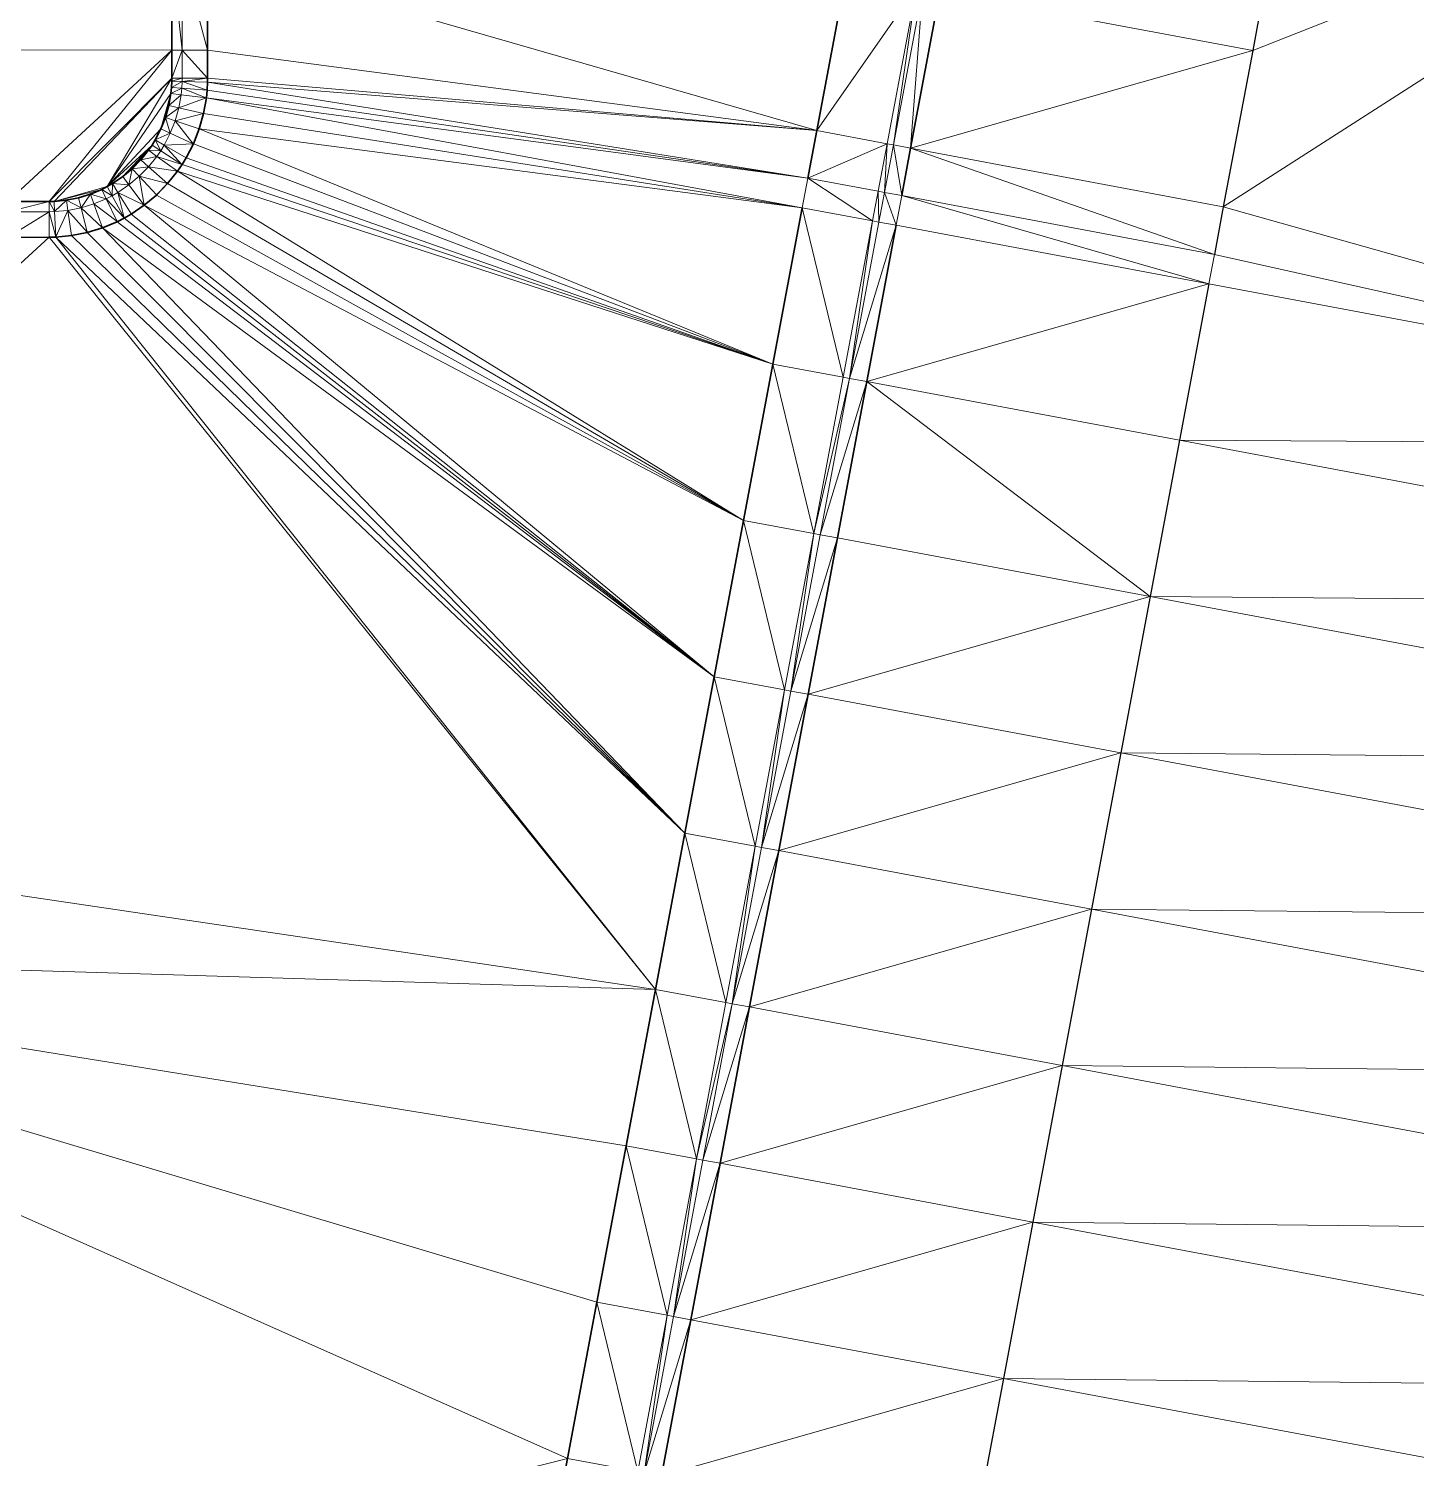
# Model space of a CAD drawing. Header units: metres. Extents: x 246428 to 246884, y 7418966 to 7419490.
# Drawn here: x 246768.7 to 246777.43, y 7419427.1 to 7419436.09 of the extents above; entities that cross this region are included whole.
import ezdxf

# ---------------------------------------------------------------- set-up
doc = ezdxf.new("R2010")
doc.units = ezdxf.units.M
doc.linetypes.add('blank name', pattern=[0])
doc.linetypes.add('HIDDEN', pattern=[9.525, 6.35, -3.175])
doc.layers.add('_12D_UNMAPPED', color=7, linetype='Continuous')
doc.layers.add('BATTER', color=250, linetype='HIDDEN', lineweight=25)
for name, color, linetype, lineweight, true_color in [('KERB_BACK', 7, 'Continuous', 35, 0x5fd2ff), ('KERB_LINE', 7, 'Continuous', 18, 0xb9b9b9), ('KERB_LIP', 7, 'Continuous', 35, 0x5fd2ff), ('KERB_TOP', 7, 'Continuous', 18, 0xb9b9b9)]:
    doc.layers.add(name, color=color, linetype=linetype, lineweight=lineweight, true_color=true_color)

msp = doc.modelspace()

# ---------------------------------------------------------------- linework, layer by layer
at = {"layer": '_12D_UNMAPPED', "color": 3, "linetype": 'blank name', "lineweight": 0}
for points in [[(246776.2137, 7419434.9707, 36.2885), (246776.3982, 7419435.9535, 36.2505), (246779.8967, 7419437.3342, 35.0316)], [(246781.5384, 7419433.4695, 35.3459), (246776.2137, 7419434.9707, 36.2885), (246779.8967, 7419437.3342, 35.0316)], [(246776.3982, 7419435.9535, 36.2505), (246776.5826, 7419436.9364, 36.2124), (246779.8967, 7419437.3342, 35.0316)], [(246769.6045, 7419436.5545, 36.1552), (246767.5545, 7419435.9599, 36.1386), (246767.5545, 7419436.9599, 36.1139)], [(246774.4325, 7419436.3224, 36.2705), (246776.5826, 7419436.9364, 36.2124), (246776.3982, 7419435.9535, 36.2505)], [(246769.6045, 7419436.5545, 36.1552), (246769.6045, 7419435.9545, 36.17), (246767.5545, 7419435.9599, 36.1386)], [(246769.6695, 7419436.5545, 36.1552), (246769.6695, 7419435.9545, 36.17), (246769.6045, 7419436.5545, 36.1552)], [(246769.6045, 7419436.5545, 36.1552), (246769.6695, 7419435.9545, 36.17), (246769.6045, 7419435.9545, 36.17)], [(246769.8285, 7419436.5545, 36.0552), (246769.8285, 7419435.9545, 36.07), (246769.6695, 7419436.5545, 36.1552)], [(246769.6695, 7419436.5545, 36.1552), (246769.8285, 7419435.9545, 36.07), (246769.6695, 7419435.9545, 36.17)], [(246769.8295, 7419436.5545, 36.0052), (246769.8295, 7419435.9545, 36.02), (246769.8285, 7419436.5545, 36.0552)], [(246769.8285, 7419436.5545, 36.0552), (246769.8295, 7419435.9545, 36.02), (246769.8285, 7419435.9545, 36.07)], [(246769.8295, 7419435.9545, 36.02), (246769.8295, 7419436.5545, 36.0052), (246773.6583, 7419435.4502, 36.1445)], [(246769.8295, 7419436.5545, 36.0052), (246773.8428, 7419436.433, 36.1065), (246773.6583, 7419435.4502, 36.1445)], [(246773.6583, 7419435.4502, 36.1445), (246773.8428, 7419436.433, 36.1065), (246774.285, 7419436.3501, 36.1205)], [(246773.6583, 7419435.4502, 36.1445), (246774.285, 7419436.3501, 36.1205), (246774.1006, 7419435.3672, 36.1585)], [(246774.1006, 7419435.3672, 36.1585), (246774.285, 7419436.3501, 36.1205), (246774.1399, 7419435.3598, 36.3085)], [(246774.285, 7419436.3501, 36.1205), (246774.3244, 7419436.3427, 36.2705), (246774.1399, 7419435.3598, 36.3085)], [(246774.1399, 7419435.3598, 36.3085), (246774.3244, 7419436.3427, 36.2705), (246774.248, 7419435.3395, 36.3085)], [(246774.3244, 7419436.3427, 36.2705), (246774.4325, 7419436.3224, 36.2705), (246774.248, 7419435.3395, 36.3085)], [(246774.248, 7419435.3395, 36.3085), (246774.4325, 7419436.3224, 36.2705), (246776.3982, 7419435.9535, 36.2505)], [(246769.6045, 7419435.9545, 36.17), (246768.5745, 7419435.003, 36.1835), (246767.5545, 7419435.9599, 36.1386)], [(246769.6045, 7419435.9545, 36.17), (246768.8332, 7419435.0042, 36.1867), (246768.5745, 7419435.003, 36.1835)], [(246769.6045, 7419435.9545, 36.17), (246769.6045, 7419435.7792, 36.1744), (246768.8332, 7419435.0042, 36.1867)], [(246769.6045, 7419435.9545, 36.17), (246769.6695, 7419435.9545, 36.17), (246769.6045, 7419435.7792, 36.1744)], [(246769.6695, 7419435.9545, 36.17), (246769.6695, 7419435.7792, 36.1744), (246769.6045, 7419435.7792, 36.1744)], [(246769.6695, 7419435.9545, 36.17), (246769.8285, 7419435.7792, 36.0744), (246769.6695, 7419435.7792, 36.1744)], [(246769.8285, 7419435.9545, 36.07), (246769.8285, 7419435.7792, 36.0744), (246769.6695, 7419435.9545, 36.17)], [(246769.8295, 7419435.9545, 36.02), (246769.8295, 7419435.7792, 36.0244), (246769.8285, 7419435.9545, 36.07)], [(246769.8285, 7419435.9545, 36.07), (246769.8295, 7419435.7792, 36.0244), (246769.8285, 7419435.7792, 36.0744)], [(246769.8295, 7419435.7792, 36.0244), (246769.8295, 7419435.9545, 36.02), (246773.6583, 7419435.4502, 36.1445)], [(246774.248, 7419435.3395, 36.3085), (246776.3982, 7419435.9535, 36.2505), (246776.2137, 7419434.9707, 36.2885)], [(246769.6045, 7419435.7792, 36.1744), (246768.8652, 7419435.005, 36.1872), (246768.8332, 7419435.0042, 36.1867)], [(246769.6045, 7419435.7792, 36.1744), (246769.1984, 7419435.0976, 36.1895), (246768.8652, 7419435.005, 36.1872)], [(246769.6045, 7419435.7792, 36.1744), (246769.5985, 7419435.6828, 36.1773), (246769.1984, 7419435.0976, 36.1895)], [(246769.6045, 7419435.7792, 36.1744), (246769.6023, 7419435.7213, 36.1762), (246769.5985, 7419435.6828, 36.1773)], [(246769.6045, 7419435.7792, 36.1744), (246769.6042, 7419435.76, 36.175), (246769.6023, 7419435.7213, 36.1762)], [(246769.6042, 7419435.76, 36.175), (246769.6692, 7419435.7584, 36.175), (246769.6023, 7419435.7213, 36.1762)], [(246769.6692, 7419435.7584, 36.175), (246769.6671, 7419435.7165, 36.1762), (246769.6023, 7419435.7213, 36.1762)], [(246769.6695, 7419435.7792, 36.1744), (246769.6692, 7419435.7584, 36.175), (246769.6042, 7419435.76, 36.175)], [(246769.6045, 7419435.7792, 36.1744), (246769.6695, 7419435.7792, 36.1744), (246769.6042, 7419435.76, 36.175)], [(246769.6692, 7419435.7584, 36.175), (246769.8257, 7419435.7046, 36.0762), (246769.6671, 7419435.7165, 36.1762)], [(246769.8285, 7419435.7792, 36.0744), (246769.8282, 7419435.7545, 36.075), (246769.6692, 7419435.7584, 36.175)], [(246769.6695, 7419435.7792, 36.1744), (246769.8285, 7419435.7792, 36.0744), (246769.6692, 7419435.7584, 36.175)], [(246769.8282, 7419435.7545, 36.075), (246769.8257, 7419435.7046, 36.0762), (246769.6692, 7419435.7584, 36.175)], [(246769.8282, 7419435.7545, 36.075), (246769.8267, 7419435.7045, 36.0262), (246769.8257, 7419435.7046, 36.0762)], [(246769.8267, 7419435.7045, 36.0262), (246769.8292, 7419435.7545, 36.025), (246773.6022, 7419435.1513, 36.1561)], [(246769.8292, 7419435.7545, 36.025), (246769.8267, 7419435.7045, 36.0262), (246769.8282, 7419435.7545, 36.075)], [(246769.8285, 7419435.7792, 36.0744), (246769.8295, 7419435.7792, 36.0244), (246769.8282, 7419435.7545, 36.075)], [(246769.8295, 7419435.7792, 36.0244), (246769.8292, 7419435.7545, 36.025), (246769.8282, 7419435.7545, 36.075)], [(246769.8292, 7419435.7545, 36.025), (246769.8295, 7419435.7792, 36.0244), (246773.6583, 7419435.4502, 36.1445)], [(246769.8292, 7419435.7545, 36.025), (246773.6583, 7419435.4502, 36.1445), (246773.6022, 7419435.1513, 36.1561)], [(246769.5985, 7419435.6828, 36.1773), (246769.5356, 7419435.4599, 36.1834), (246769.1984, 7419435.0976, 36.1895)], [(246769.5985, 7419435.6828, 36.1773), (246769.585, 7419435.6065, 36.1796), (246769.5356, 7419435.4599, 36.1834)], [(246769.5985, 7419435.6828, 36.1773), (246769.663, 7419435.6747, 36.1773), (246769.585, 7419435.6065, 36.1796)], [(246769.663, 7419435.6747, 36.1773), (246769.6484, 7419435.592, 36.1796), (246769.585, 7419435.6065, 36.1796)], [(246769.6023, 7419435.7213, 36.1762), (246769.6671, 7419435.7165, 36.1762), (246769.5985, 7419435.6828, 36.1773)], [(246769.6671, 7419435.7165, 36.1762), (246769.663, 7419435.6747, 36.1773), (246769.5985, 7419435.6828, 36.1773)], [(246769.663, 7419435.6747, 36.1773), (246769.8207, 7419435.6549, 36.0773), (246769.6484, 7419435.592, 36.1796)], [(246769.6671, 7419435.7165, 36.1762), (246769.8207, 7419435.6549, 36.0773), (246769.663, 7419435.6747, 36.1773)], [(246769.8257, 7419435.7046, 36.0762), (246769.8207, 7419435.6549, 36.0773), (246769.6671, 7419435.7165, 36.1762)], [(246769.8257, 7419435.7046, 36.0762), (246769.8217, 7419435.6548, 36.0273), (246769.8207, 7419435.6549, 36.0773)], [(246769.8267, 7419435.7045, 36.0262), (246769.8217, 7419435.6548, 36.0273), (246769.8257, 7419435.7046, 36.0762)], [(246769.8217, 7419435.6548, 36.0273), (246769.8267, 7419435.7045, 36.0262), (246773.6022, 7419435.1513, 36.1561)], [(246769.585, 7419435.6065, 36.1796), (246769.564, 7419435.5319, 36.1816), (246769.5356, 7419435.4599, 36.1834)], [(246769.585, 7419435.6065, 36.1796), (246769.6484, 7419435.592, 36.1796), (246769.564, 7419435.5319, 36.1816)], [(246769.6484, 7419435.592, 36.1796), (246769.6256, 7419435.5112, 36.1816), (246769.564, 7419435.5319, 36.1816)], [(246769.6484, 7419435.592, 36.1796), (246769.8034, 7419435.5566, 36.0796), (246769.6256, 7419435.5112, 36.1816)], [(246769.8207, 7419435.6549, 36.0773), (246769.8034, 7419435.5566, 36.0796), (246769.6484, 7419435.592, 36.1796)], [(246769.8207, 7419435.6549, 36.0773), (246769.8217, 7419435.6548, 36.0273), (246769.8034, 7419435.5566, 36.0796)], [(246769.8217, 7419435.6548, 36.0273), (246769.8043, 7419435.5564, 36.0296), (246769.8034, 7419435.5566, 36.0796)], [(246769.8043, 7419435.5564, 36.0296), (246769.8217, 7419435.6548, 36.0273), (246773.5673, 7419434.9652, 36.1592)], [(246769.8217, 7419435.6548, 36.0273), (246773.6022, 7419435.1513, 36.1561), (246773.5673, 7419434.9652, 36.1592)], [(246769.564, 7419435.5319, 36.1816), (246769.5948, 7419435.4331, 36.1834), (246769.5356, 7419435.4599, 36.1834)], [(246769.6256, 7419435.5112, 36.1816), (246769.5948, 7419435.4331, 36.1834), (246769.564, 7419435.5319, 36.1816)], [(246769.6256, 7419435.5112, 36.1816), (246769.7397, 7419435.3675, 36.0834), (246769.5948, 7419435.4331, 36.1834)], [(246769.8034, 7419435.5566, 36.0796), (246769.7763, 7419435.4605, 36.0816), (246769.6256, 7419435.5112, 36.1816)], [(246769.7763, 7419435.4605, 36.0816), (246769.7397, 7419435.3675, 36.0834), (246769.6256, 7419435.5112, 36.1816)], [(246769.8034, 7419435.5566, 36.0796), (246769.8043, 7419435.5564, 36.0296), (246769.7763, 7419435.4605, 36.0816)], [(246769.8043, 7419435.5564, 36.0296), (246769.7772, 7419435.4602, 36.0316), (246769.7763, 7419435.4605, 36.0816)], [(246769.7772, 7419435.4602, 36.0316), (246769.8043, 7419435.5564, 36.0296), (246773.5673, 7419434.9652, 36.1592)], [(246769.5356, 7419435.4599, 36.1834), (246769.48, 7419435.3579, 36.1858), (246769.1984, 7419435.0976, 36.1895)], [(246769.5356, 7419435.4599, 36.1834), (246769.5002, 7419435.3909, 36.1851), (246769.48, 7419435.3579, 36.1858)], [(246769.5002, 7419435.3909, 36.1851), (246769.5345, 7419435.3226, 36.1858), (246769.48, 7419435.3579, 36.1858)], [(246769.5356, 7419435.4599, 36.1834), (246769.5948, 7419435.4331, 36.1834), (246769.5002, 7419435.3909, 36.1851)], [(246769.5948, 7419435.4331, 36.1834), (246769.5565, 7419435.3584, 36.1851), (246769.5002, 7419435.3909, 36.1851)], [(246769.5565, 7419435.3584, 36.1851), (246769.5345, 7419435.3226, 36.1858), (246769.5002, 7419435.3909, 36.1851)], [(246769.5948, 7419435.4331, 36.1834), (246769.7397, 7419435.3675, 36.0834), (246769.5565, 7419435.3584, 36.1851)], [(246769.7763, 7419435.4605, 36.0816), (246769.7772, 7419435.4602, 36.0316), (246769.7397, 7419435.3675, 36.0834)], [(246769.7772, 7419435.4602, 36.0316), (246769.7406, 7419435.3671, 36.0334), (246769.7397, 7419435.3675, 36.0834)], [(246769.7406, 7419435.3671, 36.0334), (246769.7772, 7419435.4602, 36.0316), (246773.3829, 7419433.9823, 36.1751)], [(246769.7772, 7419435.4602, 36.0316), (246773.5673, 7419434.9652, 36.1592), (246773.3829, 7419433.9823, 36.1751)], [(246773.6022, 7419435.1513, 36.1561), (246773.6583, 7419435.4502, 36.1445), (246774.1006, 7419435.3672, 36.1585)], [(246769.48, 7419435.3579, 36.1858), (246769.2961, 7419435.1604, 36.1891), (246769.1984, 7419435.0976, 36.1895)], [(246769.48, 7419435.3579, 36.1858), (246769.4581, 7419435.3259, 36.1865), (246769.2961, 7419435.1604, 36.1891)], [(246769.4581, 7419435.3259, 36.1865), (246769.4097, 7419435.2654, 36.1876), (246769.2961, 7419435.1604, 36.1891)], [(246769.4581, 7419435.3259, 36.1865), (246769.5108, 7419435.2879, 36.1865), (246769.4097, 7419435.2654, 36.1876)], [(246769.48, 7419435.3579, 36.1858), (246769.5345, 7419435.3226, 36.1858), (246769.4581, 7419435.3259, 36.1865)], [(246769.5345, 7419435.3226, 36.1858), (246769.5108, 7419435.2879, 36.1865), (246769.4581, 7419435.3259, 36.1865)], [(246769.5345, 7419435.3226, 36.1858), (246769.668, 7419435.2361, 36.0858), (246769.5108, 7419435.2879, 36.1865)], [(246769.5565, 7419435.3584, 36.1851), (246769.668, 7419435.2361, 36.0858), (246769.5345, 7419435.3226, 36.1858)], [(246769.7397, 7419435.3675, 36.0834), (246769.6941, 7419435.2787, 36.0851), (246769.5565, 7419435.3584, 36.1851)], [(246769.6941, 7419435.2787, 36.0851), (246769.668, 7419435.2361, 36.0858), (246769.5565, 7419435.3584, 36.1851)], [(246769.7397, 7419435.3675, 36.0834), (246769.7406, 7419435.3671, 36.0334), (246769.6941, 7419435.2787, 36.0851)], [(246769.7406, 7419435.3671, 36.0334), (246769.6949, 7419435.2782, 36.0351), (246769.6941, 7419435.2787, 36.0851)], [(246769.6949, 7419435.2782, 36.0351), (246769.7406, 7419435.3671, 36.0334), (246773.3829, 7419433.9823, 36.1751)], [(246773.6022, 7419435.1513, 36.1561), (246774.1006, 7419435.3672, 36.1585), (246774.0445, 7419435.0683, 36.1701)], [(246774.0445, 7419435.0683, 36.1701), (246774.1006, 7419435.3672, 36.1585), (246774.0838, 7419435.0609, 36.3201)], [(246774.1006, 7419435.3672, 36.1585), (246774.1399, 7419435.3598, 36.3085), (246774.0838, 7419435.0609, 36.3201)], [(246774.0838, 7419435.0609, 36.3201), (246774.1399, 7419435.3598, 36.3085), (246774.192, 7419435.0407, 36.3201)], [(246774.1399, 7419435.3598, 36.3085), (246774.248, 7419435.3395, 36.3085), (246774.192, 7419435.0407, 36.3201)], [(246774.192, 7419435.0407, 36.3201), (246774.248, 7419435.3395, 36.3085), (246776.1576, 7419434.6718, 36.3001)], [(246774.248, 7419435.3395, 36.3085), (246776.2137, 7419434.9707, 36.2885), (246776.1576, 7419434.6718, 36.3001)], [(246769.4097, 7419435.2654, 36.1876), (246769.3555, 7419435.2101, 36.1885), (246769.2961, 7419435.1604, 36.1891)], [(246769.4097, 7419435.2654, 36.1876), (246769.4584, 7419435.2223, 36.1876), (246769.3555, 7419435.2101, 36.1885)], [(246769.4584, 7419435.2223, 36.1876), (246769.3996, 7419435.1623, 36.1885), (246769.3555, 7419435.2101, 36.1885)], [(246769.4584, 7419435.2223, 36.1876), (246769.5774, 7419435.1169, 36.0876), (246769.3996, 7419435.1623, 36.1885)], [(246769.5108, 7419435.2879, 36.1865), (246769.4584, 7419435.2223, 36.1876), (246769.4097, 7419435.2654, 36.1876)], [(246769.5108, 7419435.2879, 36.1865), (246769.6398, 7419435.1949, 36.0865), (246769.4584, 7419435.2223, 36.1876)], [(246769.6398, 7419435.1949, 36.0865), (246769.5774, 7419435.1169, 36.0876), (246769.4584, 7419435.2223, 36.1876)], [(246769.668, 7419435.2361, 36.0858), (246769.6398, 7419435.1949, 36.0865), (246769.5108, 7419435.2879, 36.1865)], [(246769.668, 7419435.2361, 36.0858), (246769.6688, 7419435.2356, 36.0358), (246769.6398, 7419435.1949, 36.0865)], [(246769.6688, 7419435.2356, 36.0358), (246769.6406, 7419435.1943, 36.0365), (246769.6398, 7419435.1949, 36.0865)], [(246769.6406, 7419435.1943, 36.0365), (246769.6688, 7419435.2356, 36.0358), (246773.3829, 7419433.9823, 36.1751)], [(246769.6941, 7419435.2787, 36.0851), (246769.6688, 7419435.2356, 36.0358), (246769.668, 7419435.2361, 36.0858)], [(246769.6949, 7419435.2782, 36.0351), (246769.6688, 7419435.2356, 36.0358), (246769.6941, 7419435.2787, 36.0851)], [(246769.6688, 7419435.2356, 36.0358), (246769.6949, 7419435.2782, 36.0351), (246773.3829, 7419433.9823, 36.1751)], [(246769.2961, 7419435.1604, 36.1891), (246769.232, 7419435.1169, 36.1895), (246769.1984, 7419435.0976, 36.1895)], [(246769.2961, 7419435.1604, 36.1891), (246769.3352, 7419435.1085, 36.1891), (246769.232, 7419435.1169, 36.1895)], [(246769.3555, 7419435.2101, 36.1885), (246769.3352, 7419435.1085, 36.1891), (246769.2961, 7419435.1604, 36.1891)], [(246769.3996, 7419435.1623, 36.1885), (246769.3352, 7419435.1085, 36.1891), (246769.3555, 7419435.2101, 36.1885)], [(246769.3996, 7419435.1623, 36.1885), (246769.4309, 7419434.9815, 36.0891), (246769.3352, 7419435.1085, 36.1891)], [(246769.5076, 7419435.0456, 36.0885), (246769.4309, 7419434.9815, 36.0891), (246769.3996, 7419435.1623, 36.1885)], [(246769.5774, 7419435.1169, 36.0876), (246769.5076, 7419435.0456, 36.0885), (246769.3996, 7419435.1623, 36.1885)], [(246769.6398, 7419435.1949, 36.0865), (246769.6406, 7419435.1943, 36.0365), (246769.5774, 7419435.1169, 36.0876)], [(246769.6406, 7419435.1943, 36.0365), (246769.5782, 7419435.1163, 36.0376), (246769.5774, 7419435.1169, 36.0876)], [(246769.5782, 7419435.1163, 36.0376), (246769.6406, 7419435.1943, 36.0365), (246773.1985, 7419432.9995, 36.188)], [(246769.6406, 7419435.1943, 36.0365), (246773.3829, 7419433.9823, 36.1751), (246773.1985, 7419432.9995, 36.188)], [(246773.5673, 7419434.9652, 36.1592), (246773.6022, 7419435.1513, 36.1561), (246774.0096, 7419434.8822, 36.1342)], [(246773.6022, 7419435.1513, 36.1561), (246774.0445, 7419435.0683, 36.1701), (246774.0096, 7419434.8822, 36.1342)], [(246769.1984, 7419435.0976, 36.1895), (246769.1638, 7419435.08, 36.1896), (246768.8652, 7419435.005, 36.1872)], [(246769.1638, 7419435.08, 36.1896), (246769.0183, 7419435.0276, 36.1889), (246768.8652, 7419435.005, 36.1872)], [(246769.1638, 7419435.08, 36.1896), (246769.0924, 7419435.0502, 36.1894), (246769.0183, 7419435.0276, 36.1889)], [(246769.0924, 7419435.0502, 36.1894), (246769.0341, 7419434.9645, 36.1889), (246769.0183, 7419435.0276, 36.1889)], [(246769.1144, 7419434.989, 36.1894), (246769.0341, 7419434.9645, 36.1889), (246769.0924, 7419435.0502, 36.1894)], [(246769.1638, 7419435.08, 36.1896), (246769.1919, 7419435.0214, 36.1896), (246769.0924, 7419435.0502, 36.1894)], [(246769.1919, 7419435.0214, 36.1896), (246769.1144, 7419434.989, 36.1894), (246769.0924, 7419435.0502, 36.1894)], [(246769.1984, 7419435.0976, 36.1895), (246769.2293, 7419435.0405, 36.1895), (246769.1638, 7419435.08, 36.1896)], [(246769.2293, 7419435.0405, 36.1895), (246769.1919, 7419435.0214, 36.1896), (246769.1638, 7419435.08, 36.1896)], [(246769.2293, 7419435.0405, 36.1895), (246769.305, 7419434.9006, 36.0895), (246769.1919, 7419435.0214, 36.1896)], [(246769.232, 7419435.1169, 36.1895), (246769.2293, 7419435.0405, 36.1895), (246769.1984, 7419435.0976, 36.1895)], [(246769.2657, 7419435.0614, 36.1895), (246769.2293, 7419435.0405, 36.1895), (246769.232, 7419435.1169, 36.1895)], [(246769.2657, 7419435.0614, 36.1895), (246769.305, 7419434.9006, 36.0895), (246769.2293, 7419435.0405, 36.1895)], [(246769.3352, 7419435.1085, 36.1891), (246769.2657, 7419435.0614, 36.1895), (246769.232, 7419435.1169, 36.1895)], [(246769.3352, 7419435.1085, 36.1891), (246769.4309, 7419434.9815, 36.0891), (246769.2657, 7419435.0614, 36.1895)], [(246769.3483, 7419434.9255, 36.0895), (246769.305, 7419434.9006, 36.0895), (246769.2657, 7419435.0614, 36.1895)], [(246769.4309, 7419434.9815, 36.0891), (246769.3483, 7419434.9255, 36.0895), (246769.2657, 7419435.0614, 36.1895)], [(246769.5076, 7419435.0456, 36.0885), (246769.4315, 7419434.9808, 36.0391), (246769.4309, 7419434.9815, 36.0891)], [(246769.5082, 7419435.0448, 36.0385), (246769.4315, 7419434.9808, 36.0391), (246769.5076, 7419435.0456, 36.0885)], [(246769.4315, 7419434.9808, 36.0391), (246769.5082, 7419435.0448, 36.0385), (246773.1985, 7419432.9995, 36.188)], [(246769.5774, 7419435.1169, 36.0876), (246769.5082, 7419435.0448, 36.0385), (246769.5076, 7419435.0456, 36.0885)], [(246769.5782, 7419435.1163, 36.0376), (246769.5082, 7419435.0448, 36.0385), (246769.5774, 7419435.1169, 36.0876)], [(246769.5082, 7419435.0448, 36.0385), (246769.5782, 7419435.1163, 36.0376), (246773.1985, 7419432.9995, 36.188)], [(246774.0096, 7419434.8822, 36.1342), (246774.0445, 7419435.0683, 36.1701), (246774.0489, 7419434.8748, 36.2842)], [(246774.0445, 7419435.0683, 36.1701), (246774.0838, 7419435.0609, 36.3201), (246774.0489, 7419434.8748, 36.2842)], [(246774.0489, 7419434.8748, 36.2842), (246774.0838, 7419435.0609, 36.3201), (246774.157, 7419434.8545, 36.2842)], [(246774.0838, 7419435.0609, 36.3201), (246774.192, 7419435.0407, 36.3201), (246774.157, 7419434.8545, 36.2842)], [(246774.157, 7419434.8545, 36.2842), (246774.192, 7419435.0407, 36.3201), (246776.1227, 7419434.4857, 36.2642)], [(246774.192, 7419435.0407, 36.3201), (246776.1576, 7419434.6718, 36.3001), (246776.1227, 7419434.4857, 36.2642)], [(246768.8332, 7419435.0042, 36.1867), (246768.5748, 7419434.938, 36.1835), (246768.5745, 7419435.003, 36.1835)], [(246768.8335, 7419434.9392, 36.1867), (246768.5748, 7419434.938, 36.1835), (246768.8332, 7419435.0042, 36.1867)], [(246768.8652, 7419435.005, 36.1872), (246768.8682, 7419434.9401, 36.1872), (246768.8332, 7419435.0042, 36.1867)], [(246768.8682, 7419434.9401, 36.1872), (246768.8335, 7419434.9392, 36.1867), (246768.8332, 7419435.0042, 36.1867)], [(246769.0183, 7419435.0276, 36.1889), (246768.9423, 7419435.0125, 36.1882), (246768.8652, 7419435.005, 36.1872)], [(246768.9423, 7419435.0125, 36.1882), (246768.8682, 7419434.9401, 36.1872), (246768.8652, 7419435.005, 36.1872)], [(246768.9517, 7419434.9482, 36.1882), (246768.8682, 7419434.9401, 36.1872), (246768.9423, 7419435.0125, 36.1882)], [(246768.9517, 7419434.9482, 36.1882), (246768.8755, 7419434.7813, 36.0872), (246768.8682, 7419434.9401, 36.1872)], [(246768.9749, 7419434.7908, 36.0882), (246768.8755, 7419434.7813, 36.0872), (246768.9517, 7419434.9482, 36.1882)], [(246769.0183, 7419435.0276, 36.1889), (246769.0341, 7419434.9645, 36.1889), (246768.9423, 7419435.0125, 36.1882)], [(246769.0341, 7419434.9645, 36.1889), (246768.9517, 7419434.9482, 36.1882), (246768.9423, 7419435.0125, 36.1882)], [(246769.0341, 7419434.9645, 36.1889), (246769.0728, 7419434.8103, 36.0889), (246768.9517, 7419434.9482, 36.1882)], [(246769.0728, 7419434.8103, 36.0889), (246768.9749, 7419434.7908, 36.0882), (246768.9517, 7419434.9482, 36.1882)], [(246769.1144, 7419434.989, 36.1894), (246769.1683, 7419434.8394, 36.0894), (246769.0341, 7419434.9645, 36.1889)], [(246769.1683, 7419434.8394, 36.0894), (246769.0728, 7419434.8103, 36.0889), (246769.0341, 7419434.9645, 36.1889)], [(246769.1919, 7419435.0214, 36.1896), (246769.2605, 7419434.878, 36.0896), (246769.1144, 7419434.989, 36.1894)], [(246769.2605, 7419434.878, 36.0896), (246769.1683, 7419434.8394, 36.0894), (246769.1144, 7419434.989, 36.1894)], [(246769.305, 7419434.9006, 36.0895), (246769.2605, 7419434.878, 36.0896), (246769.1919, 7419435.0214, 36.1896)], [(246769.4309, 7419434.9815, 36.0891), (246769.4315, 7419434.9808, 36.0391), (246769.3483, 7419434.9255, 36.0895)], [(246769.4315, 7419434.9808, 36.0391), (246769.3488, 7419434.9246, 36.0395), (246769.3483, 7419434.9255, 36.0895)], [(246769.3488, 7419434.9246, 36.0395), (246769.4315, 7419434.9808, 36.0391), (246773.014, 7419432.0167, 36.198)], [(246769.4315, 7419434.9808, 36.0391), (246773.1985, 7419432.9995, 36.188), (246773.014, 7419432.0167, 36.198)], [(246773.3829, 7419433.9823, 36.1751), (246773.5673, 7419434.9652, 36.1592), (246773.8252, 7419433.8994, 36.1549)], [(246773.5673, 7419434.9652, 36.1592), (246774.0096, 7419434.8822, 36.1342), (246773.8252, 7419433.8994, 36.1549)], [(246776.1576, 7419434.6718, 36.3001), (246776.2137, 7419434.9707, 36.2885), (246781.5384, 7419433.4695, 35.3459)], [(246768.8335, 7419434.9392, 36.1867), (246768.5755, 7419434.779, 36.0835), (246768.5748, 7419434.938, 36.1835)], [(246768.8343, 7419434.7802, 36.0867), (246768.5755, 7419434.779, 36.0835), (246768.8335, 7419434.9392, 36.1867)], [(246768.8682, 7419434.9401, 36.1872), (246768.8755, 7419434.7813, 36.0872), (246768.8335, 7419434.9392, 36.1867)], [(246768.8755, 7419434.7813, 36.0872), (246768.8343, 7419434.7802, 36.0867), (246768.8335, 7419434.9392, 36.1867)], [(246769.2605, 7419434.878, 36.0896), (246769.2609, 7419434.8771, 36.0396), (246769.1683, 7419434.8394, 36.0894)], [(246769.2609, 7419434.8771, 36.0396), (246769.1687, 7419434.8385, 36.0394), (246769.1683, 7419434.8394, 36.0894)], [(246769.1687, 7419434.8385, 36.0394), (246769.2609, 7419434.8771, 36.0396), (246773.014, 7419432.0167, 36.198)], [(246769.305, 7419434.9006, 36.0895), (246769.2609, 7419434.8771, 36.0396), (246769.2605, 7419434.878, 36.0896)], [(246769.3055, 7419434.8997, 36.0395), (246769.2609, 7419434.8771, 36.0396), (246769.305, 7419434.9006, 36.0895)], [(246769.2609, 7419434.8771, 36.0396), (246769.3055, 7419434.8997, 36.0395), (246773.014, 7419432.0167, 36.198)], [(246769.3483, 7419434.9255, 36.0895), (246769.3055, 7419434.8997, 36.0395), (246769.305, 7419434.9006, 36.0895)], [(246769.3488, 7419434.9246, 36.0395), (246769.3055, 7419434.8997, 36.0395), (246769.3483, 7419434.9255, 36.0895)], [(246769.3055, 7419434.8997, 36.0395), (246769.3488, 7419434.9246, 36.0395), (246773.014, 7419432.0167, 36.198)], [(246773.8252, 7419433.8994, 36.1549), (246774.0096, 7419434.8822, 36.1342), (246773.8645, 7419433.892, 36.3049)], [(246774.0096, 7419434.8822, 36.1342), (246774.0489, 7419434.8748, 36.2842), (246773.8645, 7419433.892, 36.3049)], [(246773.8645, 7419433.892, 36.3049), (246774.0489, 7419434.8748, 36.2842), (246774.157, 7419434.8545, 36.2842)], [(246773.8645, 7419433.892, 36.3049), (246774.157, 7419434.8545, 36.2842), (246773.9726, 7419433.8717, 36.3049)], [(246773.9726, 7419433.8717, 36.3049), (246774.157, 7419434.8545, 36.2842), (246776.1227, 7419434.4857, 36.2642)], [(246768.8343, 7419434.7792, 36.0367), (246764.9295, 7419431.192, 36.0459), (246768.5756, 7419434.778, 36.0335)], [(246764.9295, 7419431.192, 36.0459), (246768.8343, 7419434.7792, 36.0367), (246772.6452, 7419430.051, 36.2116)], [(246768.8343, 7419434.7802, 36.0867), (246768.8343, 7419434.7792, 36.0367), (246768.5755, 7419434.779, 36.0835)], [(246768.8343, 7419434.7792, 36.0367), (246768.5756, 7419434.778, 36.0335), (246768.5755, 7419434.779, 36.0835)], [(246768.8755, 7419434.7813, 36.0872), (246768.8755, 7419434.7803, 36.0372), (246768.8343, 7419434.7802, 36.0867)], [(246768.8343, 7419434.7792, 36.0367), (246768.8755, 7419434.7803, 36.0372), (246772.6452, 7419430.051, 36.2116)], [(246768.8755, 7419434.7803, 36.0372), (246768.8343, 7419434.7792, 36.0367), (246768.8343, 7419434.7802, 36.0867)], [(246768.9749, 7419434.7908, 36.0882), (246768.975, 7419434.7899, 36.0382), (246768.8755, 7419434.7813, 36.0872)], [(246768.975, 7419434.7899, 36.0382), (246768.8755, 7419434.7803, 36.0372), (246768.8755, 7419434.7813, 36.0872)], [(246768.8755, 7419434.7803, 36.0372), (246768.975, 7419434.7899, 36.0382), (246772.8296, 7419431.0338, 36.2055)], [(246768.8755, 7419434.7803, 36.0372), (246772.8296, 7419431.0338, 36.2055), (246772.6452, 7419430.051, 36.2116)], [(246769.0728, 7419434.8103, 36.0889), (246769.0731, 7419434.8093, 36.0389), (246768.9749, 7419434.7908, 36.0882)], [(246769.0731, 7419434.8093, 36.0389), (246768.975, 7419434.7899, 36.0382), (246768.9749, 7419434.7908, 36.0882)], [(246768.975, 7419434.7899, 36.0382), (246769.0731, 7419434.8093, 36.0389), (246772.8296, 7419431.0338, 36.2055)], [(246769.1683, 7419434.8394, 36.0894), (246769.1687, 7419434.8385, 36.0394), (246769.0728, 7419434.8103, 36.0889)], [(246769.1687, 7419434.8385, 36.0394), (246769.0731, 7419434.8093, 36.0389), (246769.0728, 7419434.8103, 36.0889)], [(246769.0731, 7419434.8093, 36.0389), (246769.1687, 7419434.8385, 36.0394), (246772.8296, 7419431.0338, 36.2055)], [(246769.1687, 7419434.8385, 36.0394), (246773.014, 7419432.0167, 36.198), (246772.8296, 7419431.0338, 36.2055)], [(246776.1227, 7419434.4857, 36.2642), (246776.1576, 7419434.6718, 36.3001), (246781.5384, 7419433.4695, 35.3459)], [(246773.9726, 7419433.8717, 36.3049), (246776.1227, 7419434.4857, 36.2642), (246775.9383, 7419433.5028, 36.2849)], [(246775.9383, 7419433.5028, 36.2849), (246776.1227, 7419434.4857, 36.2642), (246781.5384, 7419433.4695, 35.3459)], [(246773.1985, 7419432.9995, 36.188), (246773.3829, 7419433.9823, 36.1751), (246773.6407, 7419432.9165, 36.1727)], [(246773.3829, 7419433.9823, 36.1751), (246773.8252, 7419433.8994, 36.1549), (246773.6407, 7419432.9165, 36.1727)], [(246773.6407, 7419432.9165, 36.1727), (246773.8252, 7419433.8994, 36.1549), (246773.8645, 7419433.892, 36.3049)], [(246773.6407, 7419432.9165, 36.1727), (246773.8645, 7419433.892, 36.3049), (246773.6801, 7419432.9091, 36.3227)], [(246773.6801, 7419432.9091, 36.3227), (246773.8645, 7419433.892, 36.3049), (246773.9726, 7419433.8717, 36.3049)], [(246773.6801, 7419432.9091, 36.3227), (246773.9726, 7419433.8717, 36.3049), (246773.7882, 7419432.8888, 36.3227)], [(246773.7882, 7419432.8888, 36.3227), (246773.9726, 7419433.8717, 36.3049), (246775.7539, 7419432.52, 36.3027)], [(246773.9726, 7419433.8717, 36.3049), (246775.9383, 7419433.5028, 36.2849), (246775.7539, 7419432.52, 36.3027)], [(246775.7539, 7419432.52, 36.3027), (246775.9383, 7419433.5028, 36.2849), (246781.4148, 7419432.4752, 35.3563)], [(246775.9383, 7419433.5028, 36.2849), (246781.5384, 7419433.4695, 35.3459), (246781.4148, 7419432.4752, 35.3563)], [(246773.014, 7419432.0167, 36.198), (246773.1985, 7419432.9995, 36.188), (246773.4563, 7419431.9337, 36.1877)], [(246773.1985, 7419432.9995, 36.188), (246773.6407, 7419432.9165, 36.1727), (246773.4563, 7419431.9337, 36.1877)], [(246773.4563, 7419431.9337, 36.1877), (246773.6407, 7419432.9165, 36.1727), (246773.4956, 7419431.9263, 36.3377)], [(246773.6407, 7419432.9165, 36.1727), (246773.6801, 7419432.9091, 36.3227), (246773.4956, 7419431.9263, 36.3377)], [(246773.4956, 7419431.9263, 36.3377), (246773.6801, 7419432.9091, 36.3227), (246773.7882, 7419432.8888, 36.3227)], [(246773.4956, 7419431.9263, 36.3377), (246773.7882, 7419432.8888, 36.3227), (246773.6037, 7419431.906, 36.3377)], [(246773.6037, 7419431.906, 36.3377), (246773.7882, 7419432.8888, 36.3227), (246775.7539, 7419432.52, 36.3027)], [(246773.6037, 7419431.906, 36.3377), (246775.7539, 7419432.52, 36.3027), (246775.5694, 7419431.5371, 36.3177)], [(246775.5694, 7419431.5371, 36.3177), (246775.7539, 7419432.52, 36.3027), (246781.2753, 7419431.4839, 35.3664)], [(246775.7539, 7419432.52, 36.3027), (246781.4148, 7419432.4752, 35.3563), (246781.2753, 7419431.4839, 35.3664)], [(246772.8296, 7419431.0338, 36.2055), (246773.014, 7419432.0167, 36.198), (246773.2719, 7419430.9508, 36.2)], [(246773.014, 7419432.0167, 36.198), (246773.4563, 7419431.9337, 36.1877), (246773.2719, 7419430.9508, 36.2)], [(246773.2719, 7419430.9508, 36.2), (246773.4563, 7419431.9337, 36.1877), (246773.3112, 7419430.9434, 36.35)], [(246773.4563, 7419431.9337, 36.1877), (246773.4956, 7419431.9263, 36.3377), (246773.3112, 7419430.9434, 36.35)], [(246773.3112, 7419430.9434, 36.35), (246773.4956, 7419431.9263, 36.3377), (246773.6037, 7419431.906, 36.3377)], [(246773.3112, 7419430.9434, 36.35), (246773.6037, 7419431.906, 36.3377), (246773.4193, 7419430.9232, 36.35)], [(246773.4193, 7419430.9232, 36.35), (246773.6037, 7419431.906, 36.3377), (246775.5694, 7419431.5371, 36.3177)], [(246773.4193, 7419430.9232, 36.35), (246775.5694, 7419431.5371, 36.3177), (246775.385, 7419430.5543, 36.33)], [(246775.385, 7419430.5543, 36.33), (246775.5694, 7419431.5371, 36.3177), (246781.1201, 7419430.4956, 35.3764)], [(246775.5694, 7419431.5371, 36.3177), (246781.2753, 7419431.4839, 35.3664), (246781.1201, 7419430.4956, 35.3764)], [(246764.9295, 7419430.284, 36.055), (246764.9295, 7419431.192, 36.0459), (246772.6452, 7419430.051, 36.2116)], [(246772.6452, 7419430.051, 36.2116), (246772.8296, 7419431.0338, 36.2055), (246773.0875, 7419429.968, 36.211)], [(246772.8296, 7419431.0338, 36.2055), (246773.2719, 7419430.9508, 36.2), (246773.0875, 7419429.968, 36.211)], [(246773.0875, 7419429.968, 36.211), (246773.2719, 7419430.9508, 36.2), (246773.1268, 7419429.9606, 36.361)], [(246773.2719, 7419430.9508, 36.2), (246773.3112, 7419430.9434, 36.35), (246773.1268, 7419429.9606, 36.361)], [(246773.1268, 7419429.9606, 36.361), (246773.3112, 7419430.9434, 36.35), (246773.4193, 7419430.9232, 36.35)], [(246773.1268, 7419429.9606, 36.361), (246773.4193, 7419430.9232, 36.35), (246773.2349, 7419429.9403, 36.361)], [(246773.2349, 7419429.9403, 36.361), (246773.4193, 7419430.9232, 36.35), (246775.385, 7419430.5543, 36.33)], [(246773.2349, 7419429.9403, 36.361), (246775.385, 7419430.5543, 36.33), (246775.2006, 7419429.5715, 36.341)], [(246775.2006, 7419429.5715, 36.341), (246775.385, 7419430.5543, 36.33), (246780.9509, 7419429.5099, 35.3862)], [(246775.385, 7419430.5543, 36.33), (246781.1201, 7419430.4956, 35.3764), (246780.9509, 7419429.5099, 35.3862)], [(246764.9295, 7419430.284, 36.055), (246772.4608, 7419429.0681, 36.2178), (246772.2763, 7419428.0853, 36.2239)], [(246764.9295, 7419430.284, 36.055), (246772.2763, 7419428.0853, 36.2239), (246772.0919, 7419427.1025, 36.23)], [(246764.9295, 7419430.284, 36.055), (246772.6452, 7419430.051, 36.2116), (246772.4608, 7419429.0681, 36.2178)], [(246764.9295, 7419425.284, 36.105), (246764.9295, 7419430.284, 36.055), (246772.0919, 7419427.1024, 36.23)], [(246764.9295, 7419430.284, 36.055), (246772.0919, 7419427.1025, 36.23), (246772.0919, 7419427.1024, 36.23)], [(246772.4608, 7419429.0681, 36.2178), (246772.6452, 7419430.051, 36.2116), (246772.903, 7419428.9851, 36.222)], [(246772.6452, 7419430.051, 36.2116), (246773.0875, 7419429.968, 36.211), (246772.903, 7419428.9851, 36.222)], [(246772.903, 7419428.9851, 36.222), (246773.0875, 7419429.968, 36.211), (246773.1268, 7419429.9606, 36.361)], [(246772.903, 7419428.9851, 36.222), (246773.1268, 7419429.9606, 36.361), (246772.9423, 7419428.9777, 36.372)], [(246772.9423, 7419428.9777, 36.372), (246773.1268, 7419429.9606, 36.361), (246773.2349, 7419429.9403, 36.361)], [(246772.9423, 7419428.9777, 36.372), (246773.2349, 7419429.9403, 36.361), (246773.0505, 7419428.9575, 36.372)], [(246773.0505, 7419428.9575, 36.372), (246773.2349, 7419429.9403, 36.361), (246775.2006, 7419429.5715, 36.341)], [(246773.0505, 7419428.9575, 36.372), (246775.2006, 7419429.5715, 36.341), (246775.0162, 7419428.5886, 36.352)], [(246775.0162, 7419428.5886, 36.352), (246775.2006, 7419429.5715, 36.341), (246780.7744, 7419428.5255, 35.3958)], [(246775.2006, 7419429.5715, 36.341), (246780.9509, 7419429.5099, 35.3862), (246780.7744, 7419428.5255, 35.3958)], [(246772.2763, 7419428.0853, 36.2239), (246772.4608, 7419429.0681, 36.2178), (246772.7186, 7419428.0023, 36.233)], [(246772.4608, 7419429.0681, 36.2178), (246772.903, 7419428.9851, 36.222), (246772.7186, 7419428.0023, 36.233)], [(246772.7186, 7419428.0023, 36.233), (246772.903, 7419428.9851, 36.222), (246772.7579, 7419427.9949, 36.383)], [(246772.903, 7419428.9851, 36.222), (246772.9423, 7419428.9777, 36.372), (246772.7579, 7419427.9949, 36.383)], [(246772.7579, 7419427.9949, 36.383), (246772.9423, 7419428.9777, 36.372), (246773.0505, 7419428.9575, 36.372)], [(246772.7579, 7419427.9949, 36.383), (246773.0505, 7419428.9575, 36.372), (246772.866, 7419427.9746, 36.383)], [(246772.866, 7419427.9746, 36.383), (246773.0505, 7419428.9575, 36.372), (246775.0162, 7419428.5886, 36.352)], [(246772.866, 7419427.9746, 36.383), (246775.0162, 7419428.5886, 36.352), (246774.8317, 7419427.6058, 36.363)], [(246774.8317, 7419427.6058, 36.363), (246775.0162, 7419428.5886, 36.352), (246780.598, 7419427.5412, 35.4055)], [(246775.0162, 7419428.5886, 36.352), (246780.7744, 7419428.5255, 35.3958), (246780.598, 7419427.5412, 35.4055)], [(246772.0919, 7419427.1025, 36.23), (246772.2763, 7419428.0853, 36.2239), (246772.5342, 7419427.0195, 36.244)], [(246772.2763, 7419428.0853, 36.2239), (246772.7186, 7419428.0023, 36.233), (246772.5342, 7419427.0195, 36.244)], [(246772.5342, 7419427.0195, 36.244), (246772.7186, 7419428.0023, 36.233), (246772.5735, 7419427.0122, 36.394)], [(246772.7186, 7419428.0023, 36.233), (246772.7579, 7419427.9949, 36.383), (246772.5735, 7419427.0122, 36.394)], [(246772.5735, 7419427.0122, 36.394), (246772.7579, 7419427.9949, 36.383), (246772.866, 7419427.9746, 36.383)], [(246772.5735, 7419427.0122, 36.394), (246772.866, 7419427.9746, 36.383), (246772.6816, 7419426.9919, 36.394)], [(246772.6816, 7419426.9919, 36.394), (246772.866, 7419427.9746, 36.383), (246774.8317, 7419427.6058, 36.363)], [(246772.6816, 7419426.9919, 36.394), (246774.8317, 7419427.6058, 36.363), (246774.6473, 7419426.623, 36.374)], [(246774.6473, 7419426.623, 36.374), (246774.8317, 7419427.6058, 36.363), (246780.4216, 7419426.5568, 35.4151)], [(246774.8317, 7419427.6058, 36.363), (246780.598, 7419427.5412, 35.4055), (246780.4216, 7419426.5568, 35.4151)], [(246772.0919, 7419427.1024, 36.23), (246772.0919, 7419427.1025, 36.23), (246772.5342, 7419427.0195, 36.244)]]:
    msp.add_3dface(points, dxfattribs=at)
at = {"layer": 'BATTER'}
for points in [[(246777.1359, 7419439.8849, 36.0982), (246776.9515, 7419438.9021, 36.1363), (246776.767, 7419437.9192, 36.1743), (246776.5826, 7419436.9364, 36.2124), (246776.3982, 7419435.9535, 36.2505), (246776.2137, 7419434.9707, 36.2885), (246776.1576, 7419434.6718, 36.3001)], [(246776.1227, 7419434.4857, 36.2642), (246775.9383, 7419433.5028, 36.2849), (246775.7539, 7419432.52, 36.3027), (246775.5694, 7419431.5371, 36.3177), (246775.385, 7419430.5543, 36.33), (246775.2006, 7419429.5715, 36.341), (246775.0162, 7419428.5886, 36.352), (246774.8317, 7419427.6058, 36.363), (246774.6473, 7419426.623, 36.374), (246774.6473, 7419426.6229, 36.374), (246774.4629, 7419425.6401, 36.3607), (246774.2785, 7419424.6573, 36.3473), (246774.2784, 7419424.6572, 36.3473), (246774.094, 7419423.6744, 36.3535), (246773.9096, 7419422.6915, 36.3596), (246773.7252, 7419421.7087, 36.3657), (246773.5407, 7419420.7258, 36.3719), (246773.3563, 7419419.743, 36.378), (246773.1719, 7419418.7601, 36.3842), (246772.9874, 7419417.7773, 36.3903)]]:
    msp.add_polyline3d(points, dxfattribs=at)
at = {"layer": 'KERB_BACK'}
for points in [[(246769.6045, 7419436.5545, 36.1552), (246769.6045, 7419435.9545, 36.17), (246769.6045, 7419435.7792, 36.1744), (246769.6042, 7419435.76, 36.175), (246769.6023, 7419435.7213, 36.1762), (246769.5985, 7419435.6828, 36.1773), (246769.585, 7419435.6065, 36.1796), (246769.564, 7419435.5319, 36.1816), (246769.5356, 7419435.4599, 36.1834), (246769.5002, 7419435.3909, 36.1851), (246769.48, 7419435.3579, 36.1858), (246769.4581, 7419435.3259, 36.1865), (246769.4097, 7419435.2654, 36.1876), (246769.3555, 7419435.2101, 36.1885), (246769.2961, 7419435.1604, 36.1891), (246769.232, 7419435.1169, 36.1895), (246769.1984, 7419435.0976, 36.1895), (246769.1638, 7419435.08, 36.1896), (246769.0924, 7419435.0502, 36.1894), (246769.0183, 7419435.0276, 36.1889), (246768.9423, 7419435.0125, 36.1882), (246768.8652, 7419435.005, 36.1872), (246768.8332, 7419435.0042, 36.1867), (246768.5745, 7419435.003, 36.1835)], [(246774.4325, 7419436.3224, 36.2705), (246774.248, 7419435.3395, 36.3085), (246774.192, 7419435.0407, 36.3201)], [(246774.157, 7419434.8545, 36.2842), (246773.9726, 7419433.8717, 36.3049), (246773.7882, 7419432.8888, 36.3227), (246773.6037, 7419431.906, 36.3377), (246773.4193, 7419430.9232, 36.35), (246773.2349, 7419429.9403, 36.361), (246773.0505, 7419428.9575, 36.372), (246772.866, 7419427.9746, 36.383), (246772.6816, 7419426.9919, 36.394), (246772.6816, 7419426.9918, 36.394), (246772.4972, 7419426.0089, 36.3807), (246772.3128, 7419425.0262, 36.3673), (246772.3128, 7419425.0261, 36.3673), (246772.1283, 7419424.0432, 36.3735), (246771.9439, 7419423.0604, 36.3796), (246771.7595, 7419422.0775, 36.3857), (246771.575, 7419421.0947, 36.3919), (246771.3906, 7419420.1118, 36.398), (246771.2062, 7419419.129, 36.4042), (246771.0218, 7419418.1462, 36.4103), (246770.8373, 7419417.1633, 36.4164)]]:
    msp.add_polyline3d(points, dxfattribs=at)
at = {"layer": 'KERB_LINE'}
for points in [[(246769.8285, 7419436.5545, 36.0552), (246769.8285, 7419435.9545, 36.07), (246769.8285, 7419435.7792, 36.0744), (246769.8282, 7419435.7545, 36.075), (246769.8257, 7419435.7046, 36.0762), (246769.8207, 7419435.6549, 36.0773), (246769.8034, 7419435.5566, 36.0796), (246769.7763, 7419435.4605, 36.0816), (246769.7397, 7419435.3675, 36.0834), (246769.6941, 7419435.2787, 36.0851), (246769.668, 7419435.2361, 36.0858), (246769.6398, 7419435.1949, 36.0865), (246769.5774, 7419435.1169, 36.0876), (246769.5076, 7419435.0456, 36.0885), (246769.4309, 7419434.9815, 36.0891), (246769.3483, 7419434.9255, 36.0895), (246769.305, 7419434.9006, 36.0895), (246769.2605, 7419434.878, 36.0896), (246769.1683, 7419434.8394, 36.0894), (246769.0728, 7419434.8103, 36.0889), (246768.9749, 7419434.7908, 36.0882), (246768.8755, 7419434.7813, 36.0872), (246768.8343, 7419434.7802, 36.0867), (246768.5755, 7419434.779, 36.0835)], [(246774.285, 7419436.3501, 36.1205), (246774.1006, 7419435.3672, 36.1585), (246774.0445, 7419435.0683, 36.1701)], [(246774.0096, 7419434.8822, 36.1342), (246773.8252, 7419433.8994, 36.1549), (246773.6407, 7419432.9165, 36.1727), (246773.4563, 7419431.9337, 36.1877), (246773.2719, 7419430.9508, 36.2), (246773.0875, 7419429.968, 36.211), (246772.903, 7419428.9851, 36.222), (246772.7186, 7419428.0023, 36.233), (246772.5342, 7419427.0195, 36.244), (246772.5342, 7419427.0194, 36.244), (246772.3498, 7419426.0366, 36.2307), (246772.1653, 7419425.0538, 36.2173), (246772.1653, 7419425.0537, 36.2173), (246771.9809, 7419424.0709, 36.2235), (246771.7965, 7419423.0881, 36.2296), (246771.612, 7419422.1052, 36.2357), (246771.4276, 7419421.1224, 36.2419), (246771.2432, 7419420.1395, 36.248), (246771.0588, 7419419.1567, 36.2542), (246770.8743, 7419418.1738, 36.2603), (246770.6899, 7419417.191, 36.2664)]]:
    msp.add_polyline3d(points, dxfattribs=at)
at = {"layer": 'KERB_LIP'}
for points in [[(246769.8295, 7419436.5545, 36.0052), (246769.8295, 7419435.9545, 36.02), (246769.8295, 7419435.7792, 36.0244), (246769.8292, 7419435.7545, 36.025), (246769.8267, 7419435.7045, 36.0262), (246769.8217, 7419435.6548, 36.0273), (246769.8043, 7419435.5564, 36.0296), (246769.7772, 7419435.4602, 36.0316), (246769.7406, 7419435.3671, 36.0334), (246769.6949, 7419435.2782, 36.0351), (246769.6688, 7419435.2356, 36.0358), (246769.6406, 7419435.1943, 36.0365), (246769.5782, 7419435.1163, 36.0376), (246769.5082, 7419435.0448, 36.0385), (246769.4315, 7419434.9808, 36.0391), (246769.3488, 7419434.9246, 36.0395), (246769.3055, 7419434.8997, 36.0395), (246769.2609, 7419434.8771, 36.0396), (246769.1687, 7419434.8385, 36.0394), (246769.0731, 7419434.8093, 36.0389), (246768.975, 7419434.7899, 36.0382), (246768.8755, 7419434.7803, 36.0372), (246768.8343, 7419434.7792, 36.0367), (246768.5756, 7419434.778, 36.0335)], [(246773.8428, 7419436.433, 36.1065), (246773.6583, 7419435.4502, 36.1445), (246773.6022, 7419435.1513, 36.1561)], [(246773.5673, 7419434.9652, 36.1592), (246773.3829, 7419433.9823, 36.1751), (246773.1985, 7419432.9995, 36.188), (246773.014, 7419432.0167, 36.198), (246772.8296, 7419431.0338, 36.2055), (246772.6452, 7419430.051, 36.2116), (246772.4608, 7419429.0681, 36.2178), (246772.2763, 7419428.0853, 36.2239), (246772.0919, 7419427.1025, 36.23), (246772.0919, 7419427.1024, 36.23), (246771.9075, 7419426.1196, 36.2362), (246771.7231, 7419425.1368, 36.2423), (246771.723, 7419425.1367, 36.2423), (246771.5386, 7419424.1539, 36.2485), (246771.3542, 7419423.171, 36.2546), (246771.1698, 7419422.1882, 36.2607), (246770.9853, 7419421.2054, 36.2669), (246770.8009, 7419420.2225, 36.273), (246770.6165, 7419419.2397, 36.2792), (246770.432, 7419418.2568, 36.2853), (246770.2476, 7419417.274, 36.2914)]]:
    msp.add_polyline3d(points, dxfattribs=at)
at = {"layer": 'KERB_TOP'}
for points in [[(246769.6695, 7419436.5545, 36.1552), (246769.6695, 7419435.9545, 36.17), (246769.6695, 7419435.7792, 36.1744), (246769.6692, 7419435.7584, 36.175), (246769.6671, 7419435.7165, 36.1762), (246769.663, 7419435.6747, 36.1773), (246769.6484, 7419435.592, 36.1796), (246769.6256, 7419435.5112, 36.1816), (246769.5948, 7419435.4331, 36.1834), (246769.5565, 7419435.3584, 36.1851), (246769.5345, 7419435.3226, 36.1858), (246769.5108, 7419435.2879, 36.1865), (246769.4584, 7419435.2223, 36.1876), (246769.3996, 7419435.1623, 36.1885), (246769.3352, 7419435.1085, 36.1891), (246769.2657, 7419435.0614, 36.1895), (246769.2293, 7419435.0405, 36.1895), (246769.1919, 7419435.0214, 36.1896), (246769.1144, 7419434.989, 36.1894), (246769.0341, 7419434.9645, 36.1889), (246768.9517, 7419434.9482, 36.1882), (246768.8682, 7419434.9401, 36.1872), (246768.8335, 7419434.9392, 36.1867), (246768.5748, 7419434.938, 36.1835)], [(246774.3244, 7419436.3427, 36.2705), (246774.1399, 7419435.3598, 36.3085), (246774.0838, 7419435.0609, 36.3201)], [(246774.0489, 7419434.8748, 36.2842), (246773.8645, 7419433.892, 36.3049), (246773.6801, 7419432.9091, 36.3227), (246773.4956, 7419431.9263, 36.3377), (246773.3112, 7419430.9434, 36.35), (246773.1268, 7419429.9606, 36.361), (246772.9423, 7419428.9777, 36.372), (246772.7579, 7419427.9949, 36.383), (246772.5735, 7419427.0122, 36.394), (246772.5735, 7419427.0121, 36.394), (246772.3891, 7419426.0292, 36.3807), (246772.2047, 7419425.0465, 36.3673), (246772.2046, 7419425.0464, 36.3673), (246772.0202, 7419424.0635, 36.3735), (246771.8358, 7419423.0807, 36.3796), (246771.6514, 7419422.0978, 36.3857), (246771.4669, 7419421.115, 36.3919), (246771.2825, 7419420.1321, 36.398), (246771.0981, 7419419.1493, 36.4042), (246770.9136, 7419418.1664, 36.4103), (246770.7292, 7419417.1836, 36.4164)]]:
    msp.add_polyline3d(points, dxfattribs=at)

doc.saveas('drawing.dxf')
